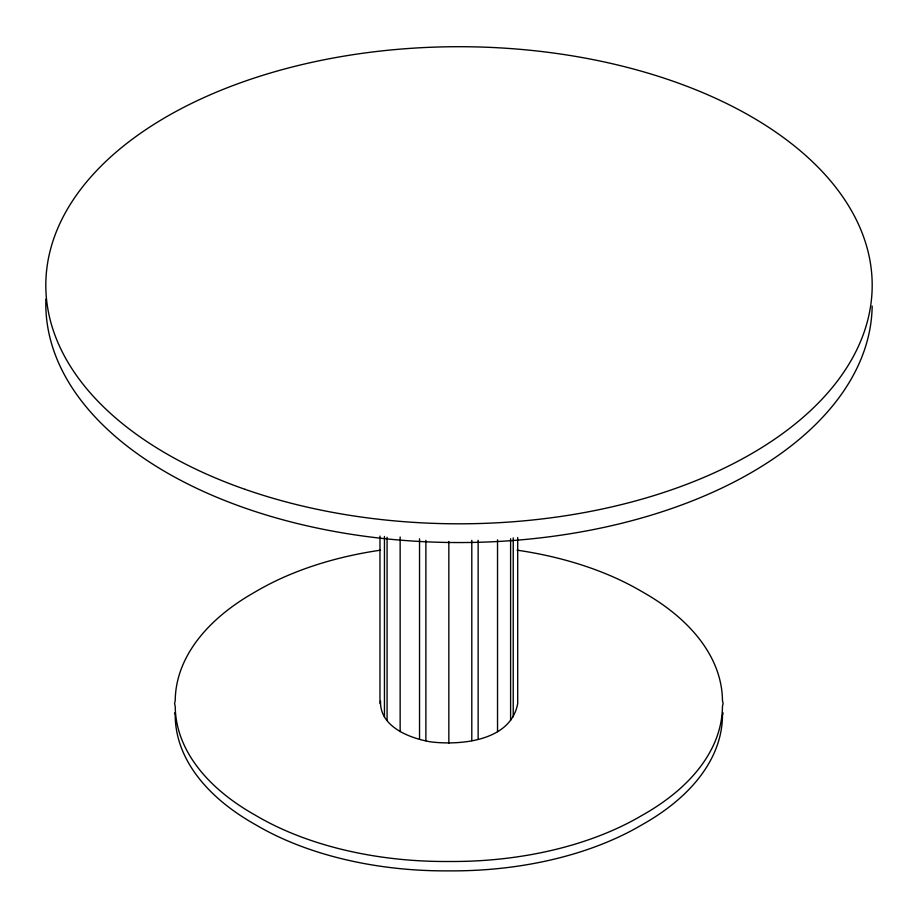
<?xml version="1.0" encoding="UTF-8"?>
<svg xmlns="http://www.w3.org/2000/svg" width="918" height="918" viewBox="0 0 918 918"><rect width="100%" height="100%" fill="white"/><g stroke="black" fill="none" stroke-linecap="round" stroke-linejoin="round"><path stroke-width="1.38" d="M517.706 537.5L517.706 703.532C510.959 740.769 461.547 745.473 431.012 741.928C409.807 738.324 379.306 726.746 380.568 700.95M723.109 712.896L722.455 715.776A264.659 152.801 0 0 1 645.836 822.574L638.79 826.636A264.659 152.801 0 0 1 453.813 870.872L443.864 870.872A264.659 152.801 0 0 1 258.887 826.636L251.842 822.574A264.659 152.801 0 0 1 175.223 715.776L174.569 712.896M513.231 537.879L513.231 716.786M510.603 538.671L510.603 720.446M497.533 539.853L497.533 731.646M478.14 540.243L478.14 739.185M471.795 540.323L471.795 740.7M448.845 541.482L448.845 743.282M425.883 540.323L425.883 740.7M419.537 538.809L419.537 739.185M400.145 536.996L400.145 731.646M387.075 537.248L387.075 720.446M384.447 536.445L384.447 716.786M379.972 536.066L379.972 703.532M517.098 550.169A264.659 152.801 0 0 1 638.79 589.792L645.836 593.854A264.659 152.801 0 0 1 722.455 700.652L723.109 703.532L722.455 706.401A264.659 152.801 0 0 1 645.836 813.199L638.79 817.261A264.659 152.801 0 0 1 453.813 861.497L443.864 861.497A264.659 152.801 0 0 1 258.887 817.261L251.842 813.199A264.659 152.801 0 0 1 175.223 706.401L174.569 703.532L175.223 700.652A264.659 152.801 0 0 1 251.842 593.854L258.887 589.792A264.659 152.801 0 0 1 380.58 550.169M872.169 306.096A413.192 238.554 0 0 1 452.93 542.527A413.192 238.554 0 0 1 45.9 299.084M245.083 489.351A413.192 238.554 0 0 0 872.1 290.157A413.192 238.554 0 0 0 259.817 76.251A413.192 238.554 0 0 0 245.083 489.351"/></g></svg>
